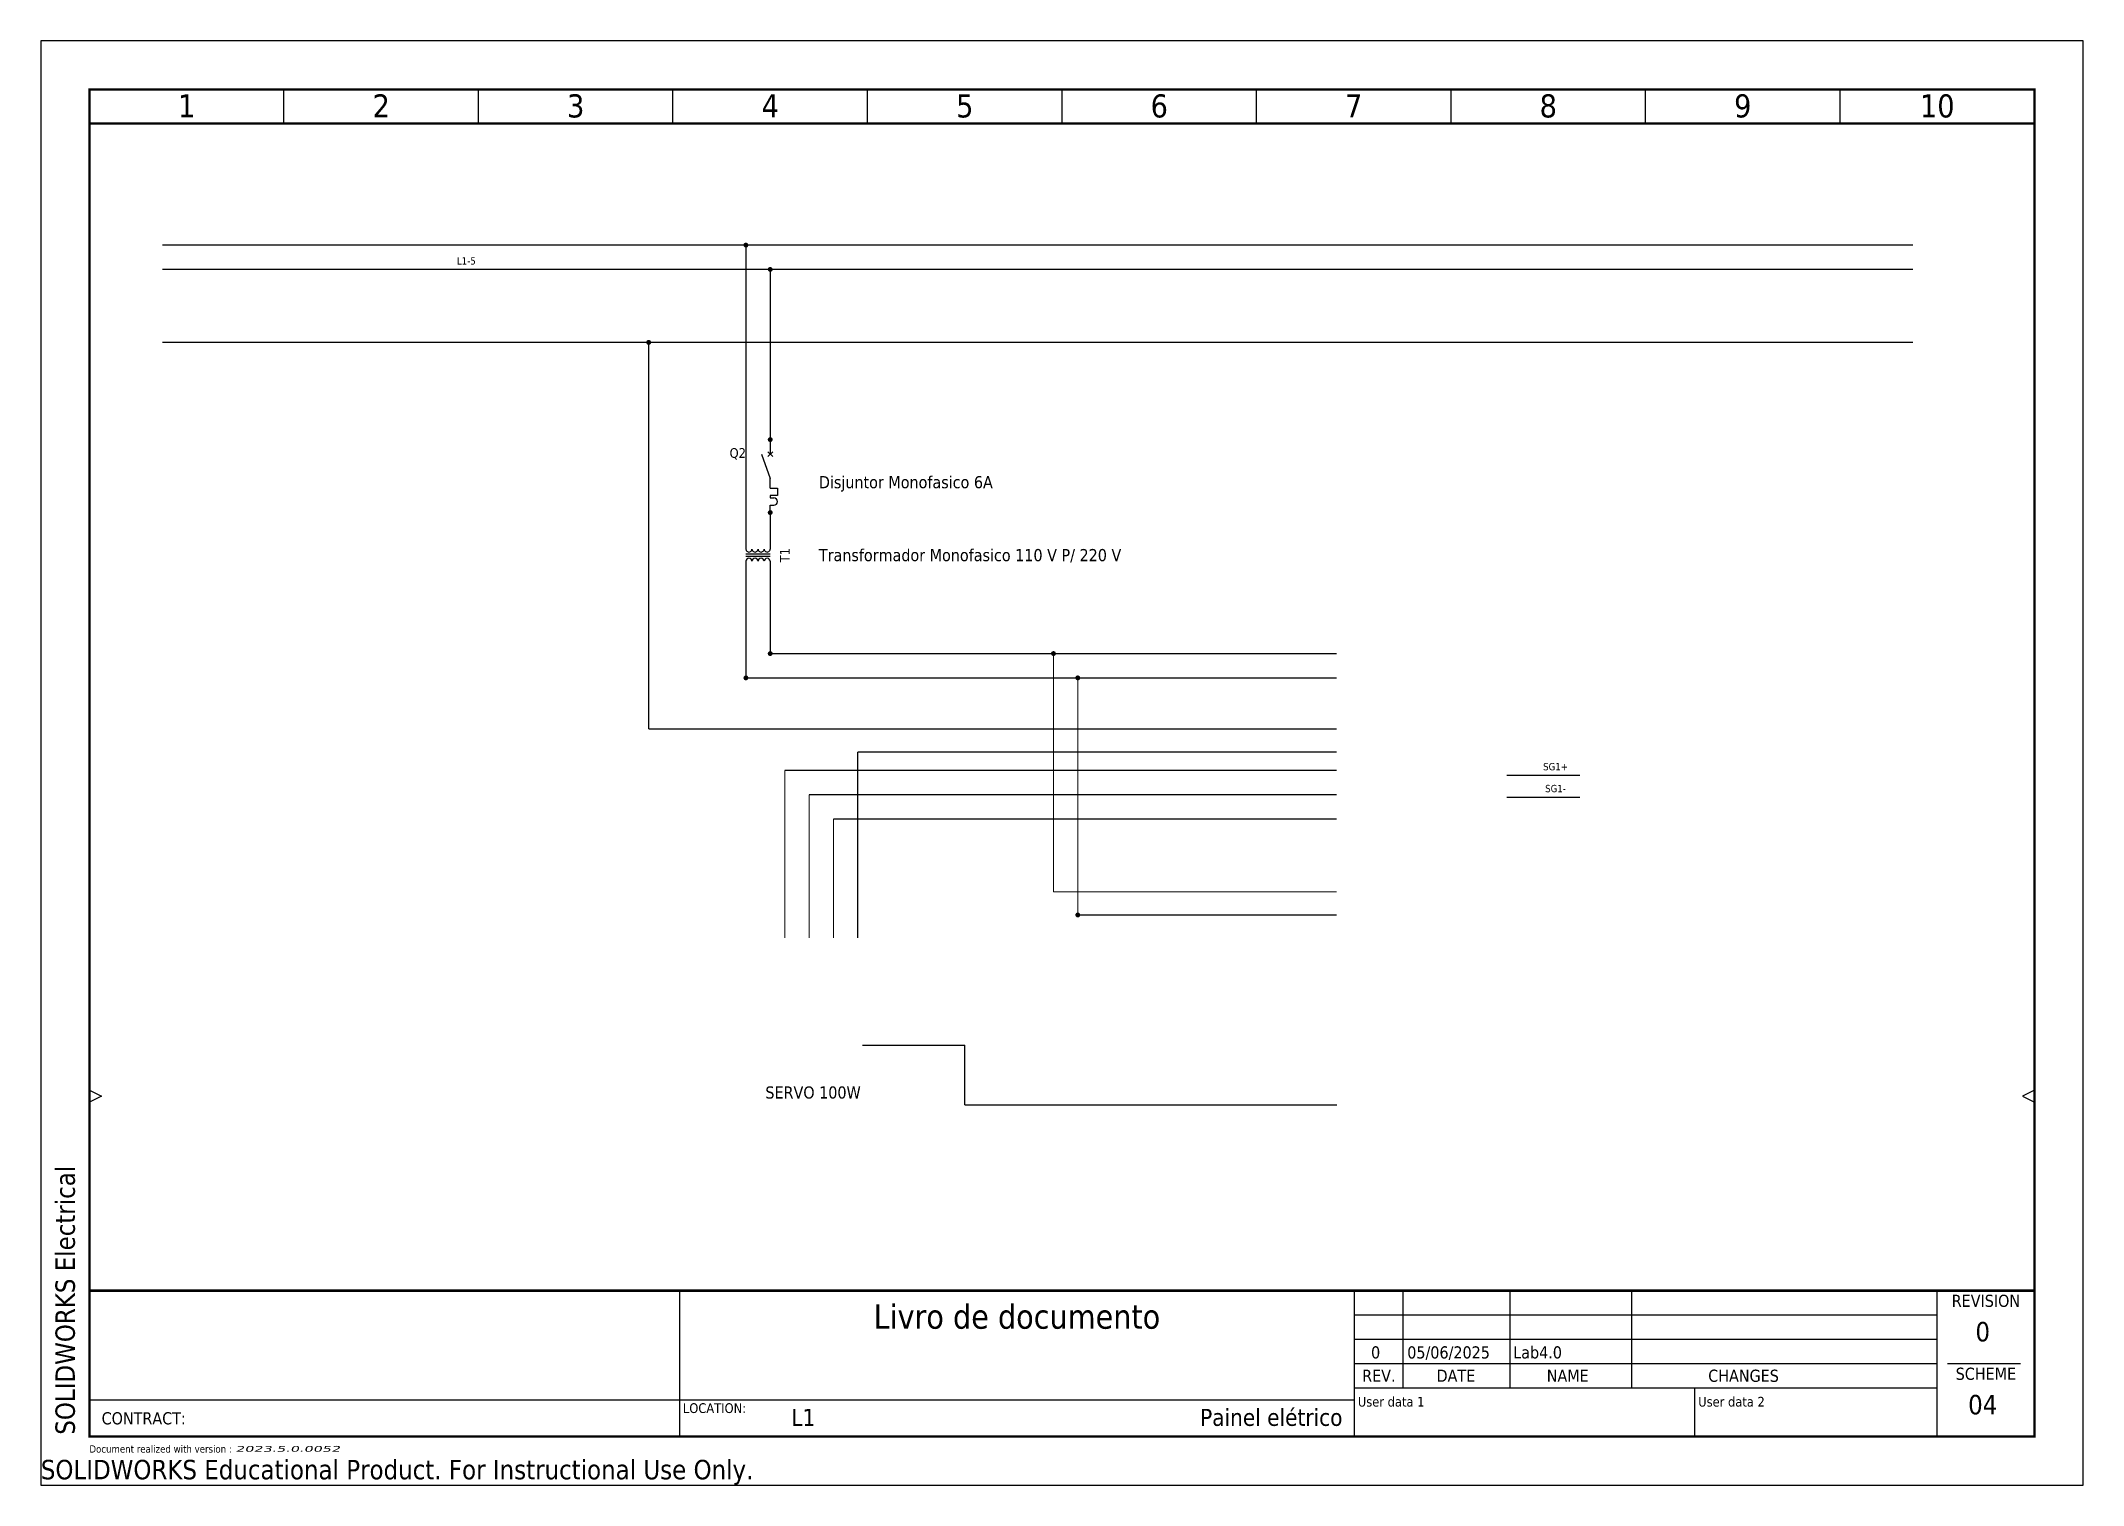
# Model space of a CAD drawing. Header units: millimetres. Extents: x 0 to 420, y 0 to 297.
import ezdxf
from ezdxf.enums import TextEntityAlignment as Align

# ---------------------------------------------------------------- set-up
doc = ezdxf.new("R2010")
doc.units = ezdxf.units.MM
doc.header["$LTSCALE"] = 10
doc.layers.add('DoNotPrint', color=7, linetype='Continuous', plot=False)
doc.layers.add('TITLEBLOCK', color=7, linetype='Continuous')
doc.styles.add('TAHOMA_STANDARD', font='tahoma.ttf')
doc.styles.add('tr_line_equip', font='tahoma.ttf', dxfattribs={"height": 1.5})

# ---------------------------------------------------------------- blocks, each defined once
blk = doc.blocks.new('TR_FDP_BASEA3CA_EN')
at = {"color": 7}
for p, q in [((50, 280), (50, 287)), ((90, 280), (90, 287)), ((130, 280), (130, 287)), ((170, 280), (170, 287)), ((210, 280), (210, 287)), ((250, 280), (250, 287)), ((290, 280), (290, 287)), ((330, 280), (330, 287)), ((370, 280), (370, 287)), ((10, 81.25), (12.5, 80)), ((12.5, 80), (10, 78.75)), ((410, 81.25), (407.5, 80)), ((407.5, 80), (410, 78.75)), ((131.41, 10), (131.41, 40)), ((270.16, 10), (270.16, 40)), ((280.16, 20), (280.16, 40)), ((302.16, 20), (302.16, 40)), ((327.16, 20), (327.16, 40)), ((390, 10), (390, 40)), ((270.16, 35), (390, 35)), ((270.16, 30), (390, 30)), ((270.16, 25), (390, 25)), ((392.11, 25), (407.11, 25)), ((270.16, 17.5), (10, 17.5)), ((270.16, 20), (390, 20)), ((340.08, 20), (340.08, 10))]:
    blk.add_line(p, q, dxfattribs=at)
at = {"color": 7, "const_width": 0.5}
blk.add_lwpolyline([(10, 287), (410, 287), (410, 10), (10, 10)], close=True, dxfattribs=at)
for points in [[(10, 280), (410, 280)], [(10, 40), (410, 40)]]:
    blk.add_lwpolyline(points, dxfattribs=at)
at = {"layer": 'DoNotPrint', "color": 7}
for p, q in [((420, 297), (0, 297)), ((0, 297), (0, 0)), ((420, 0), (420, 297)), ((0, 0), (420, 0))]:
    blk.add_line(p, q, dxfattribs=at)
at = {"color": 7, "style": 'TAHOMA_STANDARD'}
for s, p in [('REVISION', (400, 37.91)), ('CHANGES', (350.16, 22.5)), ('SCHEME', (400, 22.91))]:
    blk.add_text(s, height=2.5, dxfattribs=at).set_placement(p, align=Align.MIDDLE_CENTER)
for s, p in [('REV.', (275.16, 22.5)), ('DATE', (291, 22.5)), ('NAME', (314, 22.5))]:
    blk.add_text(s, height=2.5, dxfattribs=at).set_placement(p, align=Align.MIDDLE)
for s, height, p in [('LOCATION:', 2, (132.04, 15.84)), ('CONTRACT:', 2.5, (12.5, 13.75)), ('Document realized with version :', 1.5, (9.99, 7.44))]:
    blk.add_text(s, height=height, dxfattribs=at).set_placement(p, align=Align.MIDDLE_LEFT)
for tag, height, p in [('#COL', 4.75, (30, 281.25)), ('#COL', 4.75, (70, 281.25)), ('#COL', 4.75, (110, 281.25)), ('#COL', 4.75, (150, 281.25)), ('#COL', 4.75, (190, 281.25)), ('#COL', 4.75, (230, 281.25)), ('#COL', 4.75, (270, 281.25)), ('#COL', 4.75, (310, 281.25)), ('#COL', 4.75, (350, 281.25)), ('#COL', 4.75, (390, 281.25)), ('#PROJECT_DWG_OFFICE', 4, (76.27, 33.86)), ('#BUNDLE_TZ_0_L1', 5, (200.73, 32.17)), ('#PROJECT_DWG_OFFICE_ADDRESS_1', 3, (76.27, 28.22)), ('#PROJECT_DWG_OFFICE_ADDRESS_2', 3, (76.27, 24.16)), ('#FOLIO_TZ_1_L1', 4, (200.8, 24.51)), ('#PROJECT_DWG_OFFICE_ADDRESS_3', 3, (76.27, 19.93)), ('#FOLIO_TZ_2_L1', 4, (200.74, 18.8))]:
    blk.add_attdef(tag, text='', height=height, dxfattribs=at).set_placement(p, align=Align.CENTER)
blk.add_attdef('#APP_NAME', text='', height=4, rotation=90, dxfattribs=at).set_placement((5, 10.37), align=Align.MIDDLE_LEFT)
for tag, height, p in [('#REV_NO_-0', 2.5, (274.5, 37.3)), ('#REV_NO_-1', 2.5, (274.5, 32.4)), ('#REV_NO', 4, (399.35, 31.56)), ('#REV_NO_-2', 2.5, (274.5, 27.3)), ('#FOLIO_TAG', 4, (399.35, 16.56))]:
    blk.add_attdef(tag, text='', height=height, dxfattribs=at).set_placement(p, align=Align.MIDDLE_CENTER)
for tag, height, p in [('#REV_CREATED_ON_-0', 2.5, (281, 37.2)), ('#REV_CREATED_BY_-0', 2.5, (302.7, 37.3)), ('#REV_NO_-0_TZ_0_L1', 2.5, (327.9, 37.3)), ('#REV_CREATED_BY_-1', 2.5, (302.7, 32.4)), ('#REV_CREATED_ON_-1', 2.5, (281, 32.1)), ('#REV_NO_-1_TZ_0_L1', 2.5, (327.9, 32.1)), ('#REV_CREATED_ON_-2', 2.5, (281, 27.3)), ('#REV_CREATED_BY_-2', 2.5, (302.8, 27.3)), ('#REV_NO_-2_TZ_0_L1', 2.5, (327.9, 27.5)), ('#FOLIO_LOC_TAG', 3.5, (154.33, 13.94))]:
    blk.add_attdef(tag, text='', height=height, dxfattribs=at).set_placement(p, align=Align.MIDDLE_LEFT)
for tag, p, height in [('##BUNDLE_TX_0_EN', (270.84, 16.16), 2), ('##BUNDLE_TX_1_EN', (340.84, 16.16), 2), ('#BUNDLE_TX_0', (271.84, 12.16), 2.5), ('#BUNDLE_TX_1', (342.1, 12.16), 2.5)]:
    blk.add_attdef(tag, p, '', height=height, dxfattribs=at)
blk.add_attdef('#PROJECT_CONTRACT_NUM', text='', height=3.5, dxfattribs=at).set_placement((37.75, 11.3), align=Align.BOTTOM_LEFT)
blk.add_attdef('#FOLIO_LOC_TZ_0_L1', text='', height=3.5, dxfattribs=at).set_placement((267.68, 13.94), align=Align.MIDDLE_RIGHT)
at = {"color": 7, "style": 'TAHOMA_STANDARD', "oblique": 15, "width": 2.071003}
blk.add_attdef('#ELVER', text='', height=1.21, dxfattribs=at).set_placement((40, 7.46), align=Align.MIDDLE_LEFT)
blk = doc.blocks.new('TR-DI001')
at = {"color": 0}
for p, q in [((0, 0), (0, -3)), ((-1.82, -3), (0, -8)), ((0.5, -2.5), (-0.5, -3.5)), ((0.5, -3.5), (-0.5, -2.5)), ((0, -10), (0, -8)), ((0, -10), (1.5, -10)), ((0, -11.5), (0, -12)), ((1.5, -11.5), (0, -11.5)), ((0, -12), (0.75, -12)), ((1.5, -10), (1.5, -11.5)), ((0, -13.5), (0.75, -13.5)), ((0, -15), (0, -13.5))]:
    blk.add_line(p, q, dxfattribs=at)
blk.add_arc((0.75, -12.75), 0.75, 270, 90, dxfattribs=at)
for p in [(0, 0), (0, -15)]:
    blk.add_point(p)
at = {"style": 'TAHOMA_STANDARD'}
blk.add_attdef('#P_TAG_0', (0.5, 0), '', height=1.5, dxfattribs=at)
for tag, p in [('#TAG', (-5, -3.75)), ('#CROSS_REF', (-5, -6.5)), ('#TD_1', (-5, -9.5)), ('#TD_2', (-5, -12.5)), ('#TD_3', (-5, -15.27)), ('#TD_4', (-5, -18.27)), ('#COM_TX_0', (-5, -21.17)), ('#COM_TX_1', (-5, -24.17))]:
    blk.add_attdef(tag, text='', height=2, dxfattribs=at).set_placement(p, align=Align.RIGHT)
blk.add_attdef('#P_TAG_1', text='', height=1.5, dxfattribs=at).set_placement((0.5, -15), align=Align.TOP_LEFT)
blk = doc.blocks.new('EW_TRANSFORMER_SINGLE_PHASE')
at = {"color": 0}
for p, q in [((0, 0), (2.5, 0)), ((3.5, -5), (3.5, 0)), ((4, -5), (4, 0)), ((5, 0), (7.5, 0)), ((0, -5), (2.5, -5)), ((5, -5), (7.5, -5))]:
    blk.add_line(p, q, dxfattribs=at)
for centre, start, end in [((2.5, -0.63), 270, 90), ((2.5, -1.88), 270, 90), ((2.5, -3.13), 270, 90), ((2.5, -4.38), 270, 90), ((5, -0.63), 90, 270), ((5, -1.88), 90, 270), ((5, -3.13), 90, 270), ((5, -4.38), 90, 270)]:
    blk.add_arc(centre, 0.625, start, end, dxfattribs=at)
at = {"color": 7, "style": 'TAHOMA_STANDARD'}
for tag, p in [('#TAG', (4, 2)), ('#LOC_TAG', (4.22, -8.4)), ('#REF_MAN', (4.22, -13.4)), ('#FUN_TAG', (4.22, -10.9)), ('#REF_TX_0', (4.22, -18.4)), ('#REF_REF', (4.22, -15.9)), ('#REF_TX_1', (4.22, -20.9)), ('#COM_TZ_0_L1', (4.22, -23.4))]:
    blk.add_attdef(tag, text='', height=2, dxfattribs=at).set_placement(p, align=Align.CENTER)
at = {"style": 'TAHOMA_STANDARD'}
for tag, p in [('#P_TAG_0', (0, -0.5)), ('#P_TAG_1', (0, -5.5))]:
    blk.add_attdef(tag, text='', height=1.5, dxfattribs=at).set_placement(p, align=Align.TOP_RIGHT)
for tag, p in [('#P_TAG_2', (7.5, -0.5)), ('#P_TAG_3', (7.5, -5.5))]:
    blk.add_attdef(tag, text='', height=1.5, dxfattribs=at).set_placement(p, align=Align.TOP_LEFT)

msp = doc.modelspace()

# ---------------------------------------------------------------- linework, layer by layer
at = {"color": 5, "linetype": 'Continuous', "const_width": 0.25}
for points in [[(25, 255), (145, 255)], [(145, 195), (145, 255)], [(145, 255), (385, 255)]]:
    msp.add_lwpolyline(points, dxfattribs=at)
at = {"color": 221}
for points in [[(145.27, 255, 0.45, 0.45, 1), (144.72, 255, 0.45, 0.45, 1)], [(150.27, 250, 0.45, 0.45, 1), (149.72, 250, 0.45, 0.45, 1)], [(125.28, 235, 0.45, 0.45, 1), (124.72, 235, 0.45, 0.45, 1)], [(150.27, 171, 0.45, 0.45, 1), (149.72, 171, 0.45, 0.45, 1)], [(208.53, 171, 0.45, 0.45, 1), (207.97, 171, 0.45, 0.45, 1)], [(145.27, 166, 0.45, 0.45, 1), (144.72, 166, 0.45, 0.45, 1)], [(213.53, 166, 0.45, 0.45, 1), (212.97, 166, 0.45, 0.45, 1)], [(213.53, 117.25, 0.45, 0.45, 1), (212.97, 117.25, 0.45, 0.45, 1)]]:
    msp.add_lwpolyline(points, format="xyseb", close=True, dxfattribs=at)
at = {"color": 1, "linetype": 'Continuous', "const_width": 0.25}
for points in [[(25, 250), (150, 250)], [(150, 215), (150, 250)], [(150, 250), (385, 250)], [(150, 195), (150, 200)], [(150, 171), (150, 187.5)], [(150, 171), (208.25, 171)], [(150, 170.75), (150, 171)], [(208.25, 122), (208.25, 171)], [(208.25, 171), (266.5, 171)], [(153, 147), (266.5, 147)], [(153, 112.5), (153, 147)], [(208.25, 122), (266.5, 122)]]:
    msp.add_lwpolyline(points, dxfattribs=at)
at = {"color": 3, "linetype": 'Continuous', "const_width": 0.25}
for points in [[(25, 235), (125, 235)], [(125, 235), (385, 235)], [(125, 155.5), (125, 235)], [(125, 155.5), (266.5, 155.5)], [(168, 150.75), (266.5, 150.75)], [(168, 112.5), (168, 150.75)]]:
    msp.add_lwpolyline(points, dxfattribs=at)
at = {"color": 12}
for points in [[(150.27, 215, 0.45, 0.45, 1), (149.72, 215, 0.45, 0.45, 1)], [(150.27, 200, 0.45, 0.45, 1), (149.72, 200, 0.45, 0.45, 1)]]:
    msp.add_lwpolyline(points, format="xyseb", close=True, dxfattribs=at)
at = {"color": 30, "linetype": 'Continuous', "const_width": 0.25}
for points in [[(145, 166), (145, 187.5)], [(145, 165.75), (145, 166)], [(145, 166), (213.25, 166)], [(213.25, 166), (266.5, 166)], [(213.25, 117.25), (213.25, 166)], [(158, 142), (266.5, 142)], [(158, 112.5), (158, 142)], [(213.25, 117), (213.25, 117.25)], [(213.25, 117.25), (266.5, 117.25)]]:
    msp.add_lwpolyline(points, dxfattribs=at)
at = {"color": 6, "linetype": 'Continuous'}
for points in [[(301.5, 146), (316.5, 146)], [(301.5, 141.5), (316.5, 141.5)], [(169, 90.5), (190, 90.5)], [(190, 78.19), (190, 90.5)], [(190, 78.19), (266.5, 78.19)]]:
    msp.add_lwpolyline(points, dxfattribs=at)
at = {"color": 14, "linetype": 'Continuous', "const_width": 0.25}
for points in [[(163, 137), (266.5, 137)], [(163, 112.5), (163, 137)]]:
    msp.add_lwpolyline(points, dxfattribs=at)

# ---------------------------------------------------------------- block references
msp.add_blockref('TR-DI001', (150, 215)).add_auto_attribs({'#TAG': 'Q2'})
ref = msp.add_blockref('EW_TRANSFORMER_SINGLE_PHASE', (150, 195), dxfattribs=dict(rotation=270))
ref.add_attrib('#TAG', 'T1', dxfattribs={"color": 7, "height": 2, "rotation": 90, "style": 'TAHOMA_STANDARD'}).set_placement((154.01, 191.22), align=Align.CENTER)
at = {"layer": 'TITLEBLOCK'}
ref = msp.add_blockref('TR_FDP_BASEA3CA_EN', (0, 0), dxfattribs=at)
ref.add_attrib('#COL', '1', dxfattribs={"layer": '0', "color": 7, "height": 4.75, "style": 'TAHOMA_STANDARD'}).set_placement((30, 281.25), align=Align.CENTER)
ref.add_attrib('#COL', '2', dxfattribs={"layer": '0', "color": 7, "height": 4.75, "style": 'TAHOMA_STANDARD'}).set_placement((70, 281.25), align=Align.CENTER)
ref.add_attrib('#COL', '3', dxfattribs={"layer": '0', "color": 7, "height": 4.75, "style": 'TAHOMA_STANDARD'}).set_placement((110, 281.25), align=Align.CENTER)
ref.add_attrib('#COL', '4', dxfattribs={"layer": '0', "color": 7, "height": 4.75, "style": 'TAHOMA_STANDARD'}).set_placement((150, 281.25), align=Align.CENTER)
ref.add_attrib('#COL', '5', dxfattribs={"layer": '0', "color": 7, "height": 4.75, "style": 'TAHOMA_STANDARD'}).set_placement((190, 281.25), align=Align.CENTER)
ref.add_attrib('#COL', '6', dxfattribs={"layer": '0', "color": 7, "height": 4.75, "style": 'TAHOMA_STANDARD'}).set_placement((230, 281.25), align=Align.CENTER)
ref.add_attrib('#COL', '7', dxfattribs={"layer": '0', "color": 7, "height": 4.75, "style": 'TAHOMA_STANDARD'}).set_placement((270, 281.25), align=Align.CENTER)
ref.add_attrib('#COL', '8', dxfattribs={"layer": '0', "color": 7, "height": 4.75, "style": 'TAHOMA_STANDARD'}).set_placement((310, 281.25), align=Align.CENTER)
ref.add_attrib('#COL', '9', dxfattribs={"layer": '0', "color": 7, "height": 4.75, "style": 'TAHOMA_STANDARD'}).set_placement((350, 281.25), align=Align.CENTER)
ref.add_attrib('#COL', '10', dxfattribs={"layer": '0', "color": 7, "height": 4.75, "style": 'TAHOMA_STANDARD'}).set_placement((390, 281.25), align=Align.CENTER)
ref.add_attrib('#FOLIO_TAG', '04', dxfattribs={"layer": '0', "color": 7, "height": 4, "style": 'TAHOMA_STANDARD'}).set_placement((399.35, 16.56), align=Align.MIDDLE_CENTER)
ref.add_attrib('#FOLIO_LOC_TAG', 'L1', dxfattribs={"layer": '0', "color": 7, "height": 3.5, "style": 'TAHOMA_STANDARD'}).set_placement((154.33, 13.94), align=Align.MIDDLE_LEFT)
ref.add_attrib('#FOLIO_LOC_TZ_0_L1', 'Painel elétrico', dxfattribs={"layer": '0', "color": 7, "height": 3.5, "style": 'TAHOMA_STANDARD'}).set_placement((267.68, 13.94), align=Align.MIDDLE_RIGHT)
ref.add_attrib('#BUNDLE_TZ_0_L1', 'Livro de documento', dxfattribs={"layer": '0', "color": 7, "height": 5, "style": 'TAHOMA_STANDARD'}).set_placement((200.73, 32.17), align=Align.CENTER)
ref.add_attrib('#REV_NO', '0', dxfattribs={"layer": '0', "color": 7, "height": 4, "style": 'TAHOMA_STANDARD'}).set_placement((399.35, 31.56), align=Align.MIDDLE_CENTER)
ref.add_attrib('#ELVER', '2023.5.0.0052', dxfattribs={"layer": '0', "color": 7, "height": 1.2071, "style": 'TAHOMA_STANDARD', "oblique": 15, "width": 2.071003}).set_placement((40, 7.46), align=Align.MIDDLE_LEFT)
ref.add_attrib('##BUNDLE_TX_0_EN', 'User data 1', (270.84, 16.16), dxfattribs={"layer": '0', "color": 7, "height": 2, "style": 'TAHOMA_STANDARD'})
ref.add_attrib('##BUNDLE_TX_1_EN', 'User data 2', (340.84, 16.16), dxfattribs={"layer": '0', "color": 7, "height": 2, "style": 'TAHOMA_STANDARD'})
ref.add_attrib('#REV_NO_-2', '0', dxfattribs={"layer": '0', "color": 7, "height": 2.5, "style": 'TAHOMA_STANDARD'}).set_placement((274.5, 27.3), align=Align.MIDDLE_CENTER)
ref.add_attrib('#REV_CREATED_ON_-2', '05/06/2025', dxfattribs={"layer": '0', "color": 7, "height": 2.5, "style": 'TAHOMA_STANDARD'}).set_placement((281, 27.3), align=Align.MIDDLE_LEFT)
ref.add_attrib('#REV_CREATED_BY_-2', 'Lab4.0', dxfattribs={"layer": '0', "color": 7, "height": 2.5, "style": 'TAHOMA_STANDARD'}).set_placement((302.8, 27.3), align=Align.MIDDLE_LEFT)
ref.add_attrib('#APP_NAME', 'SOLIDWORKS Electrical', dxfattribs={"layer": '0', "color": 7, "height": 4, "rotation": 90, "style": 'TAHOMA_STANDARD'}).set_placement((5, 10.37), align=Align.MIDDLE_LEFT)

# ---------------------------------------------------------------- texts
at = {"color": 7, "style": 'tr_line_equip'}
for s, p in [('L1-5', (87.5, 251)), ('SG1+', (311.5, 147)), ('SG1-', (311.5, 142.5))]:
    msp.add_text(s, height=1.5, dxfattribs=at).set_placement(p, align=Align.CENTER)
at = {"style": 'TAHOMA_STANDARD'}
for s, p in [('Disjuntor Monofasico 6A', (160, 205)), ('Transformador Monofasico 110 V P/ 220 V', (160, 190)), ('SERVO 100W', (149, 79.5))]:
    msp.add_text(s, height=2.5, dxfattribs=at).set_placement(p)
at = {"color": 1, "true_color": 0xff0000, "style": 'TAHOMA_STANDARD'}
msp.add_text('SOLIDWORKS Educational Product. For Instructional Use Only.', height=4, dxfattribs=at).set_placement((0, 0), align=Align.BOTTOM_LEFT)

doc.saveas('drawing.dxf')
